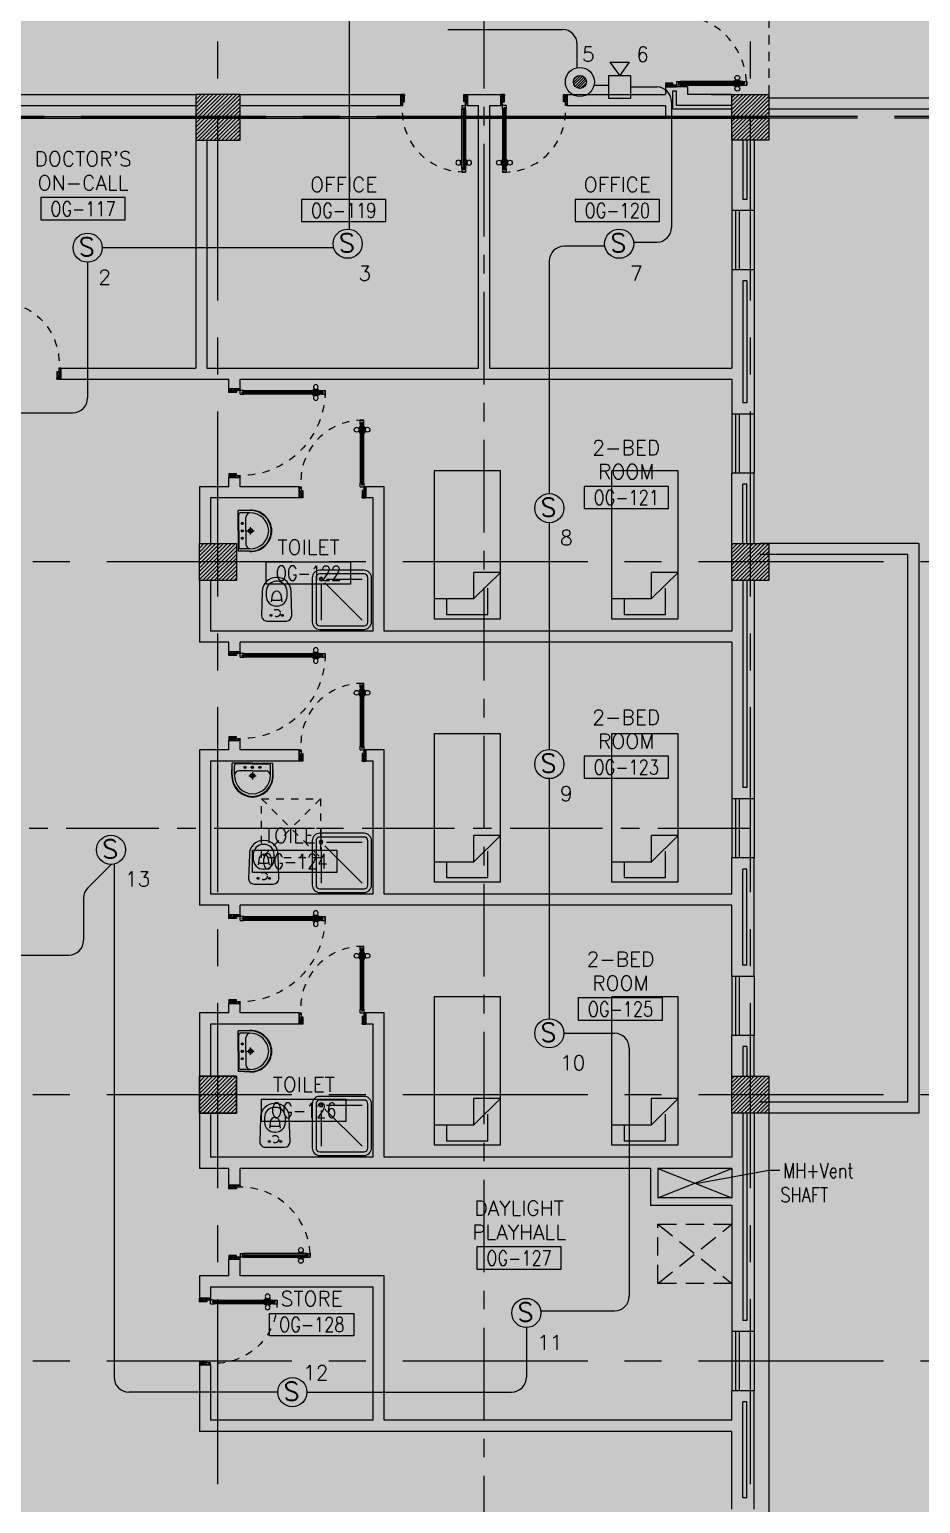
# Model space of a CAD drawing. Extents: x 0 to 93, y -1.5 to 78.
# Drawn here: x 72.72 to 84.77, y 14.27 to 34.2 of the extents above; entities that cross this region are included whole.
import ezdxf
from ezdxf.enums import TextEntityAlignment as Align

# ---------------------------------------------------------------- set-up
doc = ezdxf.new("R2010")
doc.units = 0
doc.header["$MEASUREMENT"] = 0
doc.header["$PDMODE"] = 34
for name, pattern in [('CENTER', [2, 1.25, -0.25, 0.25, -0.25]), ('CENTERX2', [4, 2.5, -0.5, 0.5, -0.5]), ('DASHED', [0.75, 0.5, -0.25]), ('HIDDEN', [0.375, 0.25, -0.125]), ('HIDDEN2', [0.1875, 0.125, -0.0625])]:
    doc.linetypes.add(name, pattern=pattern)
doc.layers.get('0').update_dxf_attribs({"color": 11, "linetype": 'CONTINUOUS'})
doc.layers.get('DEFPOINTS').update_dxf_attribs({"color": 11, "linetype": 'CONTINUOUS'})
for name, color, linetype in [('AX-DIM', 11, 'CONTINUOUS'), ('AXES', 11, 'CENTERX2'), ('AXES1', 11, 'CENTER'), ('COL', 11, 'CONTINUOUS'), ('DOOR', 11, 'CONTINUOUS'), ('E-FIRE', 4, 'CONTINUOUS'), ('E-WIRE', 4, 'CONTINUOUS'), ('EJ', 11, 'CONTINUOUS'), ('FIX', 11, 'CONTINUOUS'), ('FUR', 11, 'CONTINUOUS'), ('HAT', 11, 'CONTINUOUS'), ('INSUL', 11, 'CONTINUOUS'), ('PROJ-L', 11, 'CONTINUOUS'), ('RM-BOX', 11, 'CONTINUOUS'), ('RM-NAME', 11, 'CONTINUOUS'), ('RM-NO', 11, 'CONTINUOUS'), ('ROOF', 11, 'CONTINUOUS'), ('SHAFT', 11, 'CONTINUOUS'), ('STR', 11, 'CONTINUOUS'), ('TEXT', 11, 'CONTINUOUS'), ('WALL', 11, 'CONTINUOUS'), ('WIN', 11, 'CONTINUOUS')]:
    doc.layers.add(name, color=color, linetype=linetype)
doc.styles.add('ROMANS', font='ROMANS.shx', dxfattribs={"width": 0.6})
doc.styles.add('SIMPLEX', font='simplex.shx', dxfattribs={"width": 0.8})
doc.dimstyles.new('DIM-OUT', dxfattribs={"dimscale": 0, "dimtxt": 0.24, "dimasz": 0.08, "dimexe": 0.02, "dimexo": 0.02, "dimgap": 0.05, "dimtad": 1, "dimdec": 0, "dimlfac": 1000, "dimzin": 0, "dimdsep": 46, "dimtxsty": 'ROMANS', "dimblk1": 'ARCHTICK', "dimblk2": 'ARCHTICK', "dimsah": 1, "dimcen": 0.01, "dimdle": 0.08, "dimclrd": 7, "dimclre": 7, "dimclrt": 2, "dimadec": 0, "dimazin": 0, "dimtp": 2, "dimtm": 2, "dimtfac": 0.114286, "dimtdec": 0, "dimtix": 1, "dimtmove": 2, "dimatfit": 3, "dimldrblk": 'ARCHTICK', "dimfxl": 0, "dimtolj": 1, "dimtzin": 0, "dimarcsym": 0})
doc.dimstyles.new('DIM7', dxfattribs={"dimtxt": 0.24, "dimasz": 0.08, "dimexe": 0.07, "dimexo": 0.05, "dimgap": 0.07, "dimtad": 1, "dimzin": 0, "dimdsep": 46, "dimtxsty": 'SIMPLEX', "dimblk": 'ARCHTICK', "dimcen": 0.05, "dimdle": 0.05, "dimclrd": 4, "dimclre": 4, "dimclrt": 2, "dimadec": 0, "dimazin": 0, "dimtp": 2, "dimtm": 2, "dimtfac": 0.114286, "dimtix": 1, "dimtmove": 2, "dimatfit": 3, "dimldrblk": 'DOT', "dimfxl": 0, "dimtolj": 1, "dimtzin": 0, "dimarcsym": 0})

# ---------------------------------------------------------------- blocks, each defined once
blk = doc.blocks.new('MCP')
at = {"color": 1}
for p, q in [((-88, -9), (9, 88)), ((-82, 33), (-33, 82)), ((-80, -36), (36, 80)), ((-66, -58), (58, 66)), ((-47, -74), (74, 47)), ((-23, -85), (85, 23)), ((10, -88), (88, -10))]:
    blk.add_line(p, q, dxfattribs=at)
at = {"layer": 'E-FIRE'}
blk.add_circle((0, 0), 197, dxfattribs=at)
at = {"layer": 'E-FIRE', "color": 4}
blk.add_circle((0, 0), 88.1, dxfattribs=at)
blk = doc.blocks.new('ES')
at = {"layer": 'E-FIRE'}
blk.add_line((-135, 485), (134, 485), dxfattribs=at)
for points in [[(-135, 485), (0, 300)], [(0, 300), (0, 300), (134, 485)]]:
    blk.add_lwpolyline(points, dxfattribs=at)
blk.add_lwpolyline([(-150, 0), (150, 0), (150, 300), (-150, 300)], close=True, dxfattribs=at)
blk = doc.blocks.new('S')
at = {"layer": 'E-FIRE'}
blk.add_circle((0, 0), 197, dxfattribs=at)
at = {"layer": 'E-FIRE', "color": 3, "style": 'ROMANS'}
blk.add_text('S', height=250, dxfattribs=at).set_placement((-119, -115))
blk = doc.blocks.new('RM1')
at = {"layer": 'RM-BOX'}
blk.add_lwpolyline([(570, -200), (-570, -200), (-570, -500), (570, -500)], close=True, dxfattribs=at)
at = {"layer": 'RM-NAME', "style": 'ROMANS'}
for tag, p in [('ROOMNAME1', (0, 324)), ('ROOMNAME2', (0, 0))]:
    blk.add_attdef(tag, text='', height=200, dxfattribs=at).set_placement(p, align=Align.MIDDLE)
at = {"layer": 'RM-NO', "style": 'ROMANS', "width": 0.8}
blk.add_attdef('ROOMNO', text='', height=200, dxfattribs=at).set_placement((0, -350), align=Align.MIDDLE)
blk = doc.blocks.new('DOOR-10')
at = {"layer": 'DOOR', "color": 0, "linetype": 'ByBlock'}
for p, q in [((-83, 1005), (-92, 1005)), ((-92, 1005), (-92, 940)), ((-76, 1018), (-83, 1018)), ((-83, 928), (-83, 1018)), ((-83, 1005), (-83, 940)), ((-26, 1100), (-76, 1100)), ((-76, 1100), (-26, 1100)), ((-76, 1050), (-76, 1100)), ((-59, 1050), (-76, 1050)), ((-43, 1070), (-59, 1070)), ((-59, 1050), (-59, 1070)), ((-43, 1050), (-43, 1070)), ((-26, 1050), (-43, 1050)), ((-26, 1050), (-26, 1100)), ((-26, 1018), (-18, 1018)), ((-18, 928), (-18, 1018)), ((-18, 1005), (-9, 1005)), ((-18, 1005), (-18, 940)), ((-9, 1005), (-9, 940)), ((-83, 940), (-92, 940)), ((-76, 928), (-83, 928)), ((-26, 928), (-18, 928)), ((-18, 940), (-9, 940)), ((-76, 200), (-59, 200)), ((-76, 150), (-76, 200)), ((-59, 200), (-59, 180)), ((-43, 200), (-26, 200)), ((-43, 180), (-43, 200)), ((-26, 200), (-26, 150)), ((-1001, 0), (-1001, 150)), ((-1001, 150), (-976, 150)), ((-1001, 150), (-1001, 0)), ((-951, 0), (-1001, 0)), ((-976, 150), (-976, 100)), ((-976, 100), (-951, 100)), ((-951, 100), (-951, 0)), ((-76, 150), (-26, 150)), ((-59, 180), (-43, 180)), ((-51, 100), (-51, 0)), ((-26, 100), (-51, 100)), ((-51, 0), (-1, 0)), ((-1, 150), (-26, 150)), ((-26, 150), (-26, 100))]:
    blk.add_line(p, q, dxfattribs=at)
at = {"layer": 'DOOR', "linetype": 'ByBlock'}
for p, q in [((-76, 1050), (-76, 200)), ((-59, 200), (-59, 1050)), ((-43, 200), (-43, 1050)), ((-26, 200), (-26, 1050))]:
    blk.add_line(p, q, dxfattribs=at)
at = {"layer": 'DOOR', "color": 9, "linetype": 'ByBlock'}
for p, q in [((-951, 0), (-1001, 114)), ((-951, 0), (-1001, 40)), ((-951, 0), (-964, 100)), ((-51, 0), (-1, 114)), ((-51, 0), (-37, 100)), ((-51, 0), (-1, 40)), ((-1, 0), (-1, 150))]:
    blk.add_line(p, q, dxfattribs=at)
at = {"layer": 'DOOR', "color": 0, "linetype": 'ByBlock'}
for centre in [(-124, 973), (23, 973)]:
    blk.add_circle(centre, 32.4, dxfattribs=at)
at = {"layer": 'DOOR', "linetype": 'HIDDEN', "ltscale": 0.5}
blk.add_arc((-23, 149), 952, 93.1482, 179.9482, dxfattribs=at)
at = {"layer": 'DOOR', "color": 9, "linetype": 'ByBlock'}
for centre, radius, start, end in [((-951, 0), 154, 103.7142, 108.8947), ((-951, 0), 134, 100.72, 111.8402), ((-951, 0), 94.4, 90, 121.9818), ((-951, 0), 74.4, 90, 132.2236), ((-951, 0), 54.4, 90, 156.7926), ((-951, 0), 34.4, 90, 180), ((-951, 0), 14.4, 90, 180), ((-51, 0), 94.4, 58.0182, 90), ((-51, 0), 74.4, 47.7764, 90), ((-51, 0), 54.4, 23.2074, 90), ((-51, 0), 34.4, 0, 90), ((-51, 0), 14.4, 0, 90), ((-51, 0), 134, 68.1598, 79.28), ((-51, 0), 114, 64.0838, 77.3774), ((-51, 0), 154, 71.1053, 76.2858)]:
    blk.add_arc(centre, radius, start, end, dxfattribs=at)
blk = doc.blocks.new('DOOR90')
at = {"layer": 'DOOR', "linetype": 'ByBlock'}
for p, q in [((0, 0), (-150, 0)), ((-200, -25), (-1000, -25)), ((-200, -42), (-1000, -42)), ((-200, -58), (-1000, -58)), ((-1000, -75), (-200, -75))]:
    blk.add_line(p, q, dxfattribs=at)
at = {"layer": 'DOOR', "color": 0, "linetype": 'ByBlock'}
for p, q in [((-150, 0), (-150, -25)), ((-150, 0), (0, 0)), ((0, -50), (0, 0)), ((-1050, -25), (-1050, -75)), ((-1050, -75), (-1050, -25)), ((-1000, -25), (-1050, -25)), ((-1000, -75), (-1050, -75)), ((-1020, -42), (-1020, -58)), ((-1000, -42), (-1020, -42)), ((-1000, -58), (-1020, -58)), ((-1000, -25), (-1000, -42)), ((-1000, -58), (-1000, -75)), ((-968, -25), (-968, -18)), ((-878, -18), (-968, -18)), ((-968, -75), (-968, -82)), ((-878, -82), (-968, -82)), ((-955, -18), (-955, -9)), ((-955, -9), (-890, -9)), ((-955, -18), (-890, -18)), ((-955, -82), (-955, -91)), ((-955, -82), (-890, -82)), ((-955, -91), (-890, -91)), ((-890, -18), (-890, -9)), ((-890, -82), (-890, -91)), ((-878, -25), (-878, -18)), ((-878, -75), (-878, -82)), ((-200, -42), (-200, -25)), ((-200, -25), (-150, -25)), ((-180, -42), (-200, -42)), ((-200, -75), (-200, -58)), ((-200, -58), (-180, -58)), ((-150, -75), (-200, -75)), ((-180, -58), (-180, -42)), ((-150, -75), (-150, -25)), ((-150, -25), (-100, -25)), ((-100, -25), (-100, -50)), ((-100, -50), (0, -50)), ((-150, -900), (-150, -875)), ((-150, -875), (-100, -875)), ((0, -900), (-150, -900)), ((-150, -900), (0, -900)), ((-100, -850), (0, -850)), ((-100, -875), (-100, -850)), ((0, -850), (0, -900))]:
    blk.add_line(p, q, dxfattribs=at)
at = {"layer": 'DOOR', "color": 9, "linetype": 'ByBlock'}
for p, q in [((0, -50), (-114, 0)), ((0, -50), (-40, 0)), ((0, -50), (-100, -37)), ((0, -850), (-114, -900)), ((0, -850), (-100, -863)), ((0, -850), (-40, -900))]:
    blk.add_line(p, q, dxfattribs=at)
at = {"layer": 'DOOR', "color": 0, "linetype": 'ByBlock'}
for centre in [(-923, 24), (-923, -124)]:
    blk.add_circle(centre, 32.4, dxfattribs=at)
at = {"layer": 'DOOR', "color": 9, "linetype": 'ByBlock'}
for centre, radius, start, end in [((0, -50), 74.4, 137.7764, 180), ((0, -50), 54.4, 113.2074, 180), ((0, -50), 154, 161.1053, 166.2858), ((0, -50), 134, 158.1598, 169.28), ((0, -50), 114, 154.0838, 167.3774), ((0, -50), 94.4, 148.0182, 180), ((0, -50), 34.4, 90, 180), ((0, -50), 14.4, 90, 180), ((0, -850), 154, 193.7142, 198.8947), ((0, -850), 134, 190.72, 201.8402), ((0, -850), 94.4, 180, 211.9818), ((0, -850), 74.4, 180, 222.2236), ((0, -850), 54.4, 180, 246.7926), ((0, -850), 34.4, 180, 270), ((0, -850), 14.4, 180, 270)]:
    blk.add_arc(centre, radius, start, end, dxfattribs=at)
at = {"layer": 'DOOR', "linetype": 'HIDDEN', "ltscale": 0.5}
blk.add_arc((-222, -50), 828, 178.2701, 275.003, dxfattribs=at)
blk = doc.blocks.new('COL50')
at = {"layer": 'COL'}
blk.add_lwpolyline([(-250, 250), (-250, -250), (250, -250), (250, 250)], close=True, dxfattribs=at)
blk = doc.blocks.new('*X121')
at = {"color": 0}
for p, q in [((245928, 132650), (246428, 133150)), ((245929, 132703), (246375, 133150)), ((245929, 132756), (246322, 133150)), ((245929, 132809), (246269, 133150)), ((245929, 132862), (246216, 133150)), ((245929, 132915), (246163, 133150)), ((245929, 132968), (246110, 133150)), ((245929, 133021), (246057, 133150)), ((245929, 133074), (246004, 133150)), ((245929, 133127), (245951, 133150)), ((245981, 132650), (246429, 133097)), ((246034, 132650), (246429, 133044)), ((246087, 132650), (246429, 132991)), ((246140, 132650), (246429, 132938)), ((246193, 132650), (246429, 132885)), ((246246, 132650), (246429, 132832)), ((246299, 132650), (246429, 132779)), ((246353, 132650), (246429, 132726)), ((246406, 132650), (246429, 132673))]:
    blk.add_line(p, q, dxfattribs=at)
blk = doc.blocks.new('DOOR100')
at = {"layer": 'DOOR', "color": 0, "linetype": 'ByBlock'}
for p, q in [((-92, 1206), (-92, 1141)), ((-83, 1206), (-92, 1206)), ((-83, 1129), (-83, 1219)), ((-76, 1219), (-83, 1219)), ((-83, 1206), (-83, 1141)), ((-76, 1251), (-76, 1301)), ((-76, 1301), (-26, 1301)), ((-26, 1301), (-76, 1301)), ((-59, 1251), (-76, 1251)), ((-59, 1251), (-59, 1271)), ((-43, 1271), (-59, 1271)), ((-43, 1251), (-43, 1271)), ((-26, 1251), (-43, 1251)), ((-26, 1251), (-26, 1301)), ((-26, 1219), (-19, 1219)), ((-19, 1129), (-19, 1219)), ((-19, 1206), (-19, 1141)), ((-19, 1206), (-10, 1206)), ((-10, 1206), (-10, 1141)), ((-83, 1141), (-92, 1141)), ((-76, 1129), (-83, 1129)), ((-26, 1129), (-19, 1129)), ((-19, 1141), (-10, 1141)), ((-76, 200), (-59, 200)), ((-76, 150), (-76, 200)), ((-59, 200), (-59, 180)), ((-43, 200), (-26, 200)), ((-43, 180), (-43, 200)), ((-26, 200), (-26, 150)), ((-1201, 0), (-1201, 150)), ((-1201, 150), (-1176, 150)), ((-1201, 150), (-1201, 0)), ((-1151, 0), (-1201, 0)), ((-1176, 150), (-1176, 100)), ((-1176, 100), (-1151, 100)), ((-1151, 100), (-1151, 0)), ((-76, 150), (-26, 150)), ((-59, 180), (-43, 180)), ((-51, 100), (-51, 0)), ((-26, 100), (-51, 100)), ((-51, 0), (-1, 0)), ((-1, 150), (-26, 150)), ((-26, 150), (-26, 100)), ((-1, 150), (-1, 0))]:
    blk.add_line(p, q, dxfattribs=at)
at = {"layer": 'DOOR', "linetype": 'ByBlock'}
for p, q in [((-76, 1251), (-76, 200)), ((-59, 200), (-59, 1251)), ((-43, 200), (-43, 1251)), ((-26, 200), (-26, 1251))]:
    blk.add_line(p, q, dxfattribs=at)
at = {"layer": 'DOOR', "color": 9, "linetype": 'ByBlock'}
for p, q in [((-1151, 0), (-1201, 114)), ((-1151, 0), (-1201, 40)), ((-1151, 0), (-1164, 100)), ((-51, 0), (-1, 114)), ((-51, 0), (-38, 100)), ((-51, 0), (-1, 40))]:
    blk.add_line(p, q, dxfattribs=at)
at = {"layer": 'DOOR', "color": 0, "linetype": 'ByBlock'}
for centre in [(-125, 1174), (22, 1174)]:
    blk.add_circle(centre, 32.4, dxfattribs=at)
at = {"layer": 'DOOR', "linetype": 'HIDDEN', "ltscale": 0.5}
blk.add_arc((-27, 152), 1149, 89.961, 180.0931, dxfattribs=at)
at = {"layer": 'DOOR', "color": 9, "linetype": 'ByBlock'}
for centre, radius, start, end in [((-1151, 0), 154, 103.7142, 108.8947), ((-1151, 0), 134, 100.72, 111.8402), ((-1151, 0), 94.4, 90, 121.9818), ((-1151, 0), 74.4, 90, 132.2236), ((-1151, 0), 54.4, 90, 156.7926), ((-1151, 0), 34.4, 90, 180), ((-1151, 0), 14.4, 90, 180), ((-51, 0), 94.4, 58.0182, 90), ((-51, 0), 74.4, 47.7764, 90), ((-51, 0), 54.4, 23.2074, 90), ((-51, 0), 34.4, 0, 90), ((-51, 0), 14.4, 0, 90), ((-51, 0), 134, 68.1598, 79.28), ((-51, 0), 114, 64.0838, 77.3774), ((-51, 0), 154, 71.1053, 76.2858)]:
    blk.add_arc(centre, radius, start, end, dxfattribs=at)
blk = doc.blocks.new('EXH')
at = {"layer": 'SHAFT', "color": 211, "linetype": 'HIDDEN'}
for p, q in [((-400, 400), (400, -400)), ((400, 400), (-400, -400))]:
    blk.add_line(p, q, dxfattribs=at)
blk.add_lwpolyline([(-400, 400), (400, 400), (400, -400), (-400, -400)], close=True, dxfattribs=at)
blk = doc.blocks.new('AH20A')
at = {"layer": 'FUR'}
for p, q in [((0, 0.5), (0, -0.5)), ((1, 0.5), (0, 0.5)), ((0.1358, 0.5), (0.1358, -0.0987)), ((1, -0.5), (1, 0.5)), ((0.1358, 0.3112), (0.0277, 0.3112)), ((0.0277, 0.3112), (0.0277, -0.3087)), ((0.1358, -0.0987), (0.3125, -0.5)), ((0.1358, -0.0987), (0.3125, -0.0987)), ((0.3125, -0.5), (0.3125, -0.0987)), ((0.0277, -0.3087), (0.2076, -0.3087)), ((0, -0.5), (1, -0.5))]:
    blk.add_line(p, q, dxfattribs=at)
blk = doc.blocks.new('*X120')
at = {"color": 0}
for p, q in [((253129, 132691), (253588, 133150)), ((253129, 132744), (253535, 133150)), ((253129, 132797), (253482, 133150)), ((253129, 132850), (253429, 133150)), ((253129, 132903), (253376, 133150)), ((253129, 132956), (253323, 133150)), ((253129, 133009), (253269, 133150)), ((253129, 133062), (253216, 133150)), ((253129, 133115), (253163, 133150)), ((253141, 132650), (253629, 133138)), ((253194, 132650), (253629, 133085)), ((253247, 132650), (253629, 133031)), ((253300, 132650), (253629, 132978)), ((253353, 132650), (253629, 132925)), ((253406, 132650), (253629, 132872)), ((253459, 132650), (253629, 132819)), ((253512, 132650), (253629, 132766)), ((253565, 132650), (253629, 132713)), ((253618, 132650), (253629, 132660))]:
    blk.add_line(p, q, dxfattribs=at)
blk = doc.blocks.new('*X118')
at = {"color": 0}
for p, q in [((245929, 139863), (246416, 140350)), ((245929, 139916), (246363, 140350)), ((245929, 139969), (246310, 140350)), ((245929, 140022), (246257, 140350)), ((245929, 140075), (246204, 140350)), ((245929, 140128), (246151, 140350)), ((245929, 140181), (246098, 140350)), ((245929, 140234), (246045, 140350)), ((245929, 140287), (245991, 140350)), ((245929, 140340), (245938, 140350)), ((245969, 139850), (246429, 140310)), ((246022, 139850), (246429, 140256)), ((246075, 139850), (246429, 140203)), ((246128, 139850), (246429, 140150)), ((246181, 139850), (246429, 140097)), ((246234, 139850), (246429, 140044)), ((246287, 139850), (246429, 139991)), ((246340, 139850), (246429, 139938)), ((246393, 139850), (246429, 139885))]:
    blk.add_line(p, q, dxfattribs=at)
blk = doc.blocks.new('C5')
at = {"layer": 'HAT', "linetype": 'ByBlock'}
h = blk.add_hatch(dxfattribs=at)
h.set_pattern_fill('ANSI31', color=256, scale=300, style=0)
h.set_pattern_definition([(45, (-223356.182, -51411.005), (-26.516504, 26.516504), [])])
h.paths.add_polyline_path([(300, 300), (0, 300), (0, 0), (300, 0)])
h.paths.add_polyline_path([(600, 300), (300, 300), (300, 0), (600, 0)])
at = {"layer": 'COL'}
blk.add_lwpolyline([(600, 300), (0, 300), (0, 0), (600, 0)], close=True, dxfattribs=at)
blk = doc.blocks.new('*X119')
at = {"color": 0}
for p, q in [((253128, 139850), (253628, 140350)), ((253129, 139903), (253575, 140350)), ((253129, 139956), (253522, 140350)), ((253129, 140009), (253469, 140350)), ((253129, 140062), (253416, 140350)), ((253129, 140115), (253363, 140350)), ((253129, 140168), (253310, 140350)), ((253129, 140221), (253257, 140350)), ((253129, 140274), (253204, 140350)), ((253129, 140327), (253151, 140350)), ((253181, 139850), (253629, 140297)), ((253234, 139850), (253629, 140244)), ((253287, 139850), (253629, 140191)), ((253340, 139850), (253629, 140138)), ((253393, 139850), (253629, 140085)), ((253446, 139850), (253629, 140032)), ((253499, 139850), (253629, 139979)), ((253553, 139850), (253629, 139926)), ((253606, 139850), (253629, 139873))]:
    blk.add_line(p, q, dxfattribs=at)
blk = doc.blocks.new('LAV1')
at = {"layer": 'FIX', "linetype": 'ByBlock', "ltscale": 0.3}
for p, q in [((-280, 210), (-275, 50)), ((-245, 210), (-245, 85)), ((245, 210), (245, 85)), ((280, 210), (275, 50)), ((0, 60), (-220, 60)), ((0, 60), (220, 60))]:
    blk.add_line(p, q, dxfattribs=at)
at = {"layer": 'FIX', "linetype": 'Continuous', "lineweight": 20}
for p, q in [((-275, 210), (-275, 50)), ((275, 210), (275, 50)), ((0, 50), (-275, 50)), ((0, 50), (-252, 50)), ((0, 155), (-181, 155)), ((0, 155), (181, 155)), ((0, 50), (275, 50)), ((0, 50), (252, 50))]:
    blk.add_line(p, q, dxfattribs=at)
at = {"layer": 'FIX', "linetype": 'DASHED', "lineweight": 20, "ltscale": 0.05}
for p, q in [((50, 220), (-50, 220)), ((0, 170), (0, 270)), ((0, 170), (0, 270))]:
    blk.add_line(p, q, dxfattribs=at)
at = {"layer": 'FIX', "lineweight": 20}
for p, q in [((16, 107), (-15, 107)), ((0, 92), (0, 123))]:
    blk.add_line(p, q, dxfattribs=at)
for centre, radius in [((0, 220), 29.5), ((0, 220), 22.5), ((0, 107), 15.5)]:
    blk.add_circle(centre, radius, dxfattribs=at)
at = {"layer": 'FIX', "linetype": 'HIDDEN', "lineweight": 20, "ltscale": 0.05}
for centre in [(-100, 107), (100, 107)]:
    blk.add_circle(centre, 12.4, dxfattribs=at)
at = {"layer": 'FIX', "linetype": 'ByBlock', "ltscale": 0.3}
for centre, radius, start, end in [((7, 220), 287, 91.3776, 182.0064), ((-7, 220), 287, 357.9936, 88.6224), ((-220, 85), 24.9, 179.7021, 269.9486), ((220, 85), 24.9, 270.0514, 0.2979)]:
    blk.add_arc(centre, radius, start, end, dxfattribs=at)
at = {"layer": 'FIX', "linetype": 'Continuous', "lineweight": 20}
for centre, radius, start, end in [((8, 217), 283, 91.6988, 181.351), ((8, 212), 253, 91.7328, 180.4884), ((-8, 217), 283, 358.649, 88.3012), ((-8, 212), 253, 359.5116, 88.2672), ((-179, 222), 66.9, 190.2006, 268.0786), ((179, 222), 66.9, 271.9214, 349.7994)]:
    blk.add_arc(centre, radius, start, end, dxfattribs=at)
blk = doc.blocks.new('WC1')
at = {"layer": 'FIX', "lineweight": 20}
for p, q in [((-210, 204), (-538, 194)), ((-727, 5), (-727, -5)), ((-674, 5), (-674, -5)), ((-534, 24), (-540, 0)), ((-540, 0), (-534, -24)), ((-475, 141), (-538, 141)), ((-395, 76), (-490, 60)), ((-339, 5), (-339, -5)), ((-137, 0), (-137, 131)), ((-137, -131), (-137, 0)), ((-538, -141), (-475, -141)), ((-538, -194), (-210, -204)), ((-490, -60), (-395, -76)), ((-213, -204), (-210, -204))]:
    blk.add_line(p, q, dxfattribs=at)
at = {"layer": 'FIX', "linetype": 'Continuous', "lineweight": 20}
blk.add_line((-420, -47), (-420, 45), dxfattribs=at)
at = {"layer": 'FIX', "linetype": 'HIDDEN2', "lineweight": 20, "ltscale": 0.3}
blk.add_circle((-245, 0), 49.8, dxfattribs=at)
at = {"layer": 'FIX', "linetype": 'HIDDEN', "lineweight": 20, "ltscale": 0.05}
for centre in [(-213, 78), (-213, -77)]:
    blk.add_circle(centre, 11.6, dxfattribs=at)
at = {"layer": 'FIX', "lineweight": 20}
for centre, radius, start, end in [((-210, 131), 73, 360, 90), ((-538, 5), 189, 90, 180), ((-538, 5), 136, 90, 180), ((-473, -7), 68.2, 128.9242, 152.8468), ((-464, -18), 82, 108.496, 128.9242), ((-475, 5), 136, 360, 90), ((-538, -5), 189, 180, 270), ((-538, -5), 136, 180, 270), ((-473, 7), 68.2, 207.1532, 231.0758), ((-464, 18), 82, 231.0758, 251.504), ((-475, -5), 136, 270, 0), ((-210, -131), 73, 270, 0)]:
    blk.add_arc(centre, radius, start, end, dxfattribs=at)
at = {"layer": 'FIX', "linetype": 'Continuous', "lineweight": 20}
for centre, start, end in [((-443, 46), 357.6662, 91.6121), ((-442, -46), 268.3879, 2.3338)]:
    blk.add_arc(centre, 22.3, start, end, dxfattribs=at)
blk = doc.blocks.new('SHR1')
at = {"layer": 'FIX'}
for p, q in [((-196, 196), (-700, 700)), ((-143, 218), (-143, 700)), ((-218, 143), (-700, 143))]:
    blk.add_line(p, q, dxfattribs=at)
for points in [[(-825, 125), (-825, 725, -0.414214), (-725, 825), (-125, 825, -0.414214), (-25, 725), (-25, 125, -0.414214), (-125, 25), (-725, 25, -0.414214)], [(-775, 125), (-775, 725, -0.414214), (-725, 775), (-125, 775, -0.414214), (-75, 725), (-75, 125, -0.414214), (-125, 75), (-725, 75, -0.414214)]]:
    blk.add_lwpolyline(points, format="xyb", close=True, dxfattribs=at)
for radius in [25, 15]:
    blk.add_circle((-143, 143), radius, dxfattribs=at)
blk = doc.blocks.new('_ARCHTICK')
at = {"color": 0, "linetype": 'ByBlock', "const_width": 0.15}
blk.add_lwpolyline([(-0.5, -0.5), (0.5, 0.5)], dxfattribs=at)
blk = doc.blocks.new('*D134')
at = {"layer": 'AX-DIM', "color": 7, "lineweight": -2}
for p, q in [((91.572, 64.55), (91.572, 5.07)), ((82.742, 64.47), (91.592, 64.47)), ((82.742, 5.15), (91.592, 5.15))]:
    blk.add_line(p, q, dxfattribs=at)
at = {"layer": 'DEFPOINTS', "color": 0}
for p in [(82.722, 64.47), (82.722, 5.15), (91.572, 5.15)]:
    blk.add_point(p, dxfattribs=at)
at = {"layer": 'AX-DIM', "color": 7, "lineweight": -2, "xscale": 0.08, "yscale": 0.08, "zscale": 0.08}
for p, rotation in [((91.572, 64.47), 90), ((91.572, 5.15), 270)]:
    blk.add_blockref('_ARCHTICK', p, dxfattribs=dict(at, rotation=rotation))
at = {"layer": 'AX-DIM', "color": 2, "insert": (91.402, 34.81), "char_height": 0.24, "attachment_point": 5, "rotation": 90, "style": 'ROMANS'}
blk.add_mtext('\\A1;59320', dxfattribs=at)

msp = doc.modelspace()

# ---------------------------------------------------------------- hatches: boundary and pattern name
at = {"layer": 'HAT'}
h = msp.add_hatch(dxfattribs=at)
h.set_pattern_fill('ANSI31', color=256, scale=0.3, style=0)
h.set_pattern_definition([(45, (-250.46453, -18.071005), (-0.0265165043, 0.0265165043), [])])
h.paths.add_polyline_path([(82.4717, 33.32), (82.2217, 33.32), (82.2217, 33.02), (82.4717, 33.02)])
h.paths.add_polyline_path([(82.7217, 33.32), (82.4717, 33.32), (82.4717, 33.02), (82.7217, 33.02)])
h = msp.add_hatch(dxfattribs=at)
h.set_pattern_fill('ANSI31', color=256, scale=0.3, style=0)
h.set_pattern_definition([(45, (-250.46453, -18.391005), (-0.0265165043, 0.0265165043), [])])
h.paths.add_polyline_path([(82.4717, 33), (82.2217, 33), (82.2217, 32.7), (82.4717, 32.7)])
h.paths.add_polyline_path([(82.7217, 33), (82.4717, 33), (82.4717, 32.7), (82.7217, 32.7)])

# ---------------------------------------------------------------- linework, layer by layer
at = {"layer": 'AXES'}
for p, q in [((75.2717, -1.4643), (75.2717, 77.3484)), ((82.4717, -1.4643), (82.4717, 77.3484)), ((91.9217, 33.02), (24.2317, 33.02)), ((91.9217, 33), (24.2317, 33)), ((92.2717, 27), (24.2317, 27)), ((92.2717, 19.8), (24.2317, 19.8)), ((92.2717, 16.2), (24.2317, 16.2))]:
    msp.add_line(p, q, dxfattribs=at)
at = {"layer": 'AXES1'}
for p, q in [((78.8717, 5.4), (78.8717, 64.22)), ((82.4717, 23.4), (24.2317, 23.4))]:
    msp.add_line(p, q, dxfattribs=at)
at = {"layer": 'COL'}
for points in [[(82.2217, 33.32), (82.7217, 33.32), (82.7217, 33.02), (82.2217, 33.02)], [(82.2217, 33), (82.7217, 33), (82.7217, 32.7), (82.2217, 32.7)]]:
    msp.add_lwpolyline(points, close=True, dxfattribs=at)
at = {"layer": 'E-WIRE', "color": 4}
for p, q in [((77.0528, 31.4969), (77.0528, 34.5952)), ((78.3789, 34.1971), (79.93, 34.1971)), ((80.13, 33.6815), (80.13, 33.9971)), ((80.3592, 33.4454), (80.5551, 33.4454)), ((80.8551, 33.42), (81.2053, 33.42)), ((81.4053, 33.22), (81.4053, 31.5222)), ((80.8942, 31.3222), (81.2053, 31.3222)), ((76.8375, 31.2479), (73.708, 31.2479)), ((80.5043, 31.2664), (79.9531, 31.2664)), ((79.7531, 31.0664), (79.7531, 27.9252)), ((70.0199, 29.0165), (73.3109, 29.0165)), ((73.869, 22.9174), (73.869, 15.9807)), ((70.8687, 21.6875), (73.2557, 21.6875)), ((80.8336, 20.4302), (80.8336, 17.078)), ((79.6378, 16.878), (80.6336, 16.878))]:
    msp.add_line(p, q, dxfattribs=at)
at = {"layer": 'E-WIRE', "color": 4, "linetype": 'ByBlock'}
for p, q in [((73.5109, 31.0509), (73.5109, 29.2165)), ((79.7531, 27.5311), (79.7531, 24.4659)), ((79.7531, 24.0718), (79.7531, 20.8273)), ((79.9502, 20.6302), (80.6336, 20.6302)), ((79.4426, 16.6536), (79.4426, 15.9807)), ((76.0822, 15.7807), (74.069, 15.7807)), ((76.4763, 15.7807), (79.2426, 15.7807))]:
    msp.add_line(p, q, dxfattribs=at)
at = {"layer": 'E-WIRE', "linetype": 'Continuous'}
for p, q in [((73.827, 22.9129), (73.5139, 22.5984)), ((73.4557, 22.4573), (73.4557, 21.8875))]:
    msp.add_line(p, q, dxfattribs=at)
at = {"layer": 'E-WIRE', "color": 4}
for centre, start, end in [((79.93, 33.9971), 0, 90), ((81.2053, 33.22), 0, 90), ((81.2053, 31.5222), 270, 0), ((79.9531, 31.0664), 90, 180), ((80.6336, 17.078), 270, 0)]:
    msp.add_arc(centre, 0.2, start, end, dxfattribs=at)
at = {"layer": 'E-WIRE', "color": 4, "linetype": 'ByBlock'}
for centre, start, end in [((73.3109, 29.2165), 270, 0), ((80.6336, 20.4302), 0, 90), ((79.2426, 15.9807), 270, 0)]:
    msp.add_arc(centre, 0.2, start, end, dxfattribs=at)
at = {"layer": 'E-WIRE', "linetype": 'Continuous'}
for centre, start, end in [((73.6557, 22.4573), 135.13298, 180), ((73.2557, 21.8875), 270, 0)]:
    msp.add_arc(centre, 0.2, start, end, dxfattribs=at)
at = {"layer": 'E-WIRE', "color": 4, "linetype": 'Continuous'}
msp.add_arc((74.069, 15.9807), 0.2, 180, 270, dxfattribs=at)
at = {"layer": 'EJ', "color": 8}
for p, q in [((7.1867, 33.02), (82.7217, 33.02)), ((7.1867, 33), (82.7217, 33))]:
    msp.add_line(p, q, dxfattribs=at)
at = {"layer": 'EJ'}
for p, q in [((82.2217, 33.02), (78.9467, 33.02)), ((82.2217, 33), (78.9467, 33))]:
    msp.add_line(p, q, dxfattribs=at)
at = {"layer": 'INSUL'}
for p, q in [((81.4217, 33.37), (81.4717, 33.37)), ((81.4217, 33.12), (81.4217, 33.37)), ((81.4217, 33.37), (81.4717, 33.37)), ((81.4717, 33.17), (81.4717, 33.37)), ((82.2217, 33.12), (81.4217, 33.12)), ((82.2217, 33.17), (81.4717, 33.17)), ((82.3717, 32.7), (82.3717, 31.9)), ((82.4217, 32.7), (82.4217, 31.9)), ((82.4217, 31.9), (82.3717, 31.9)), ((82.3717, 30.8), (82.3717, 29.15)), ((82.4217, 30.8), (82.3717, 30.8)), ((82.4217, 30.8), (82.4217, 29.15)), ((82.4217, 29.15), (82.3717, 29.15)), ((82.3717, 27.25), (82.3717, 28.05)), ((82.4217, 28.05), (82.3717, 28.05)), ((82.4217, 27.25), (82.4217, 28.05)), ((82.3717, 26.75), (82.3717, 23.95)), ((82.4217, 26.75), (82.4217, 23.95)), ((82.4217, 23.95), (82.3717, 23.95)), ((82.3717, 21.55), (82.3717, 22.85)), ((82.4217, 22.85), (82.3717, 22.85)), ((82.4217, 21.55), (82.4217, 22.85)), ((82.4217, 21.55), (82.3717, 21.55)), ((82.4217, 20.45), (82.3717, 20.45)), ((82.3717, 20.45), (82.3717, 20.05)), ((82.4217, 20.45), (82.4217, 20.05)), ((82.3717, 19.55), (82.3717, 16.75)), ((82.4217, 19.55), (82.4217, 16.75)), ((82.4217, 16.75), (82.3717, 16.75)), ((82.3717, 14.35), (82.3717, 15.65)), ((82.4217, 15.65), (82.3717, 15.65)), ((82.4217, 14.35), (82.4217, 15.65)), ((82.4217, 14.35), (82.3717, 14.35))]:
    msp.add_line(p, q, dxfattribs=at)
at = {"layer": 'PROJ-L', "linetype": 'Continuous'}
for p, q in [((84.7474, 27.25), (82.5974, 27.25)), ((84.5974, 27.1), (82.5974, 27.1)), ((84.5974, 27.1), (84.5974, 19.7)), ((84.7474, 27.25), (84.7474, 19.55)), ((84.5974, 19.7), (82.5974, 19.7)), ((84.7474, 19.55), (82.5974, 19.55))]:
    msp.add_line(p, q, dxfattribs=at)
at = {"layer": 'PROJ-L'}
msp.add_line((82.7217, 19.55), (82.7217, 12.85), dxfattribs=at)
at = {"layer": 'ROOF'}
for p, q in [((85.3717, 33.27), (82.7217, 33.27)), ((87.9467, 33.12), (82.7217, 33.12)), ((49.9474, 33.02), (82.5974, 33.02)), ((49.9474, 33), (82.5974, 33))]:
    msp.add_line(p, q, dxfattribs=at)
at = {"layer": 'SHAFT', "color": 251, "linetype": 'HIDDEN'}
for p, q in [((81.2217, 17.25), (82.2217, 18.05)), ((81.2217, 18.05), (82.2217, 17.25))]:
    msp.add_line(p, q, dxfattribs=at)
msp.add_lwpolyline([(81.2217, 18.05), (82.2217, 18.05), (82.2217, 17.25), (81.2217, 17.25)], close=True, dxfattribs=at)
at = {"layer": 'STR', "linetype": 'HIDDEN2'}
msp.add_line((82.7217, 36.37), (82.7217, 33.32), dxfattribs=at)
at = {"layer": 'TEXT', "color": 251, "linetype": 'ByBlock'}
for p, q in [((81.2217, 18.405), (82.2217, 18.805)), ((81.2217, 18.805), (82.2217, 18.405))]:
    msp.add_line(p, q, dxfattribs=at)
at = {"layer": 'WALL'}
for p, q in [((68.2217, 33.32), (74.9717, 33.32)), ((75.5717, 33.32), (77.7467, 33.32)), ((77.7467, 33.17), (77.7467, 33.32)), ((78.6467, 33.17), (78.6467, 33.32)), ((78.6467, 33.32), (79.0967, 33.32)), ((79.0967, 33.17), (79.0967, 33.32)), ((79.9967, 33.17), (79.9967, 33.32)), ((79.9967, 33.32), (81.3187, 33.32)), ((81.6217, 33.42), (81.3217, 33.42)), ((81.3217, 33.42), (81.3217, 33.323)), ((81.6217, 33.42), (81.3217, 33.42)), ((81.3217, 33.42), (81.3217, 33.323)), ((81.6217, 33.42), (81.6217, 33.32)), ((81.6217, 33.42), (81.6217, 33.32)), ((82.2217, 33.32), (81.6217, 33.32)), ((81.9467, 33.32), (82.2217, 33.32)), ((71.7467, 33.17), (74.9717, 33.17)), ((75.5717, 33.17), (77.7467, 33.17)), ((78.6467, 33.17), (78.7967, 33.17)), ((78.7967, 33.02), (78.7967, 33.17)), ((78.9467, 33.17), (79.0967, 33.17)), ((78.9467, 33.02), (78.9467, 33.17)), ((79.9967, 33.17), (81.3187, 33.17)), ((81.3217, 33.167), (81.3217, 33.02)), ((78.7967, 33.02), (78.9467, 33.02)), ((78.7967, 29.62), (78.7967, 33)), ((78.7967, 33), (78.9467, 33)), ((78.9467, 29.62), (78.9467, 33)), ((81.3217, 33.02), (82.2217, 33.02)), ((74.9717, 32.7), (74.9717, 29.62)), ((75.1217, 32.7), (75.1217, 29.62)), ((82.2217, 32.8), (82.2217, 31.75)), ((82.5217, 32.7), (82.5217, 31.75)), ((82.5217, 31.75), (82.2217, 31.75)), ((82.2217, 30.95), (82.2217, 29.62)), ((82.5217, 30.95), (82.2217, 30.95)), ((82.5217, 30.95), (82.5217, 29)), ((73.1467, 29.62), (74.9717, 29.62)), ((73.1467, 29.62), (73.1467, 29.47)), ((75.1217, 29.62), (78.7967, 29.62)), ((78.9467, 29.62), (82.2217, 29.62)), ((73.1467, 29.47), (75.4217, 29.47)), ((75.5717, 29.47), (82.2217, 29.47)), ((82.2217, 29.47), (82.2217, 29)), ((82.5217, 29), (82.2217, 29)), ((82.2217, 27.25), (82.2217, 28.2)), ((82.5217, 28.2), (82.2217, 28.2)), ((82.5217, 27.25), (82.5217, 28.2)), ((75.4217, 28.015), (75.0217, 28.015)), ((75.0217, 28.015), (75.0217, 27.25)), ((76.3717, 28.015), (75.5717, 28.015)), ((77.5217, 28.015), (77.2717, 28.015)), ((76.3717, 27.865), (75.1717, 27.865)), ((75.1717, 27.865), (75.1717, 27.25)), ((77.3717, 27.865), (77.2717, 27.865)), ((75.0217, 26.75), (75.0217, 25.915)), ((75.1717, 26.75), (75.1717, 26.065)), ((82.2217, 26.75), (82.2217, 26.065)), ((82.5217, 26.75), (82.5217, 23.8)), ((75.4217, 25.915), (75.0217, 25.915)), ((77.3717, 26.065), (75.1717, 26.065)), ((82.2217, 25.915), (75.5717, 25.915)), ((82.2217, 26.065), (77.5217, 26.065)), ((82.2217, 25.915), (82.2217, 23.8)), ((75.0217, 24.46), (75.0217, 22.36)), ((75.4217, 24.46), (75.0217, 24.46)), ((75.1717, 24.31), (75.1717, 22.51)), ((76.3717, 24.31), (75.1717, 24.31)), ((76.3717, 24.46), (75.5717, 24.46)), ((77.5217, 24.46), (77.2717, 24.46)), ((77.3717, 24.31), (77.2717, 24.31)), ((82.5217, 23.8), (82.2217, 23.8)), ((82.2217, 22.51), (82.2217, 23)), ((82.5217, 23), (82.2217, 23)), ((82.5217, 21.4), (82.5217, 23)), ((75.4217, 22.36), (75.0217, 22.36)), ((77.3717, 22.51), (75.1717, 22.51)), ((82.2217, 22.36), (75.5717, 22.36)), ((82.2217, 22.51), (77.5217, 22.51)), ((82.2217, 21.4), (82.2217, 22.36)), ((82.5217, 21.4), (82.2217, 21.4)), ((75.0217, 20.905), (75.0217, 18.805)), ((75.4217, 20.905), (75.0217, 20.905)), ((75.1717, 20.755), (75.1717, 20.05)), ((76.3717, 20.755), (75.1717, 20.755)), ((76.3717, 20.905), (75.5717, 20.905)), ((77.5217, 20.905), (77.2717, 20.905)), ((77.3717, 20.755), (77.2717, 20.755)), ((82.2217, 20.05), (82.2217, 20.6)), ((82.5217, 20.6), (82.2217, 20.6)), ((82.5217, 20.05), (82.5217, 20.6)), ((75.1717, 19.55), (75.1717, 18.955)), ((82.2217, 19.55), (82.2217, 18.955)), ((82.5217, 19.55), (82.5217, 16.6)), ((77.3717, 18.955), (75.1717, 18.955)), ((82.2217, 18.955), (77.5217, 18.955)), ((75.4217, 18.805), (75.0217, 18.805)), ((81.1217, 18.805), (75.5717, 18.805)), ((81.1217, 18.805), (81.1217, 18.305)), ((82.2217, 18.805), (81.2217, 18.805)), ((82.2217, 18.805), (81.2217, 18.805)), ((81.2217, 18.805), (81.2217, 18.405)), ((82.2217, 18.805), (82.2217, 18.405)), ((82.2217, 18.405), (81.2217, 18.405)), ((82.2217, 18.305), (81.1217, 18.305)), ((82.2217, 18.305), (82.2217, 16.6)), ((75.4217, 17.35), (75.0217, 17.35)), ((75.0217, 17.35), (75.0217, 17.05)), ((77.5217, 17.35), (75.5717, 17.35)), ((77.3717, 17.2), (75.1717, 17.2)), ((75.1717, 17.2), (75.1717, 17.05)), ((75.1717, 17.05), (75.0217, 17.05)), ((82.5217, 16.6), (82.2217, 16.6)), ((75.0217, 16.15), (75.0217, 15.25)), ((75.1717, 16.15), (75.0217, 16.15)), ((75.1717, 16.15), (75.1717, 15.4)), ((82.2217, 15.4), (82.2217, 15.8)), ((82.5217, 15.8), (82.2217, 15.8)), ((82.5217, 14.2), (82.5217, 15.8)), ((77.3717, 15.4), (75.1717, 15.4)), ((82.2217, 15.4), (77.5217, 15.4)), ((82.2217, 15.25), (75.0217, 15.25)), ((82.2217, 14.2), (82.2217, 15.25))]:
    msp.add_line(p, q, dxfattribs=at)
at = {"layer": 'WALL', "linetype": 'ByBlock'}
for p, q in [((75.4217, 29.3425), (75.4217, 29.47)), ((75.5717, 29.3425), (75.4217, 29.3425)), ((75.5717, 29.3425), (75.5717, 29.47)), ((75.5717, 28.1425), (75.4217, 28.1425)), ((75.4217, 28.015), (75.4217, 28.1425)), ((75.5717, 28.015), (75.5717, 28.1425)), ((76.3717, 27.865), (76.3717, 28.015)), ((77.2717, 27.865), (77.2717, 28.015)), ((77.5217, 26.065), (77.5217, 28.015)), ((77.3717, 26.065), (77.3717, 27.865)), ((75.4217, 25.7875), (75.4217, 25.915)), ((75.5717, 25.7875), (75.5717, 25.915)), ((75.5717, 25.7875), (75.4217, 25.7875)), ((75.5717, 24.5875), (75.4217, 24.5875)), ((75.4217, 24.46), (75.4217, 24.5875)), ((75.5717, 24.46), (75.5717, 24.5875)), ((76.3717, 24.31), (76.3717, 24.46)), ((77.2717, 24.31), (77.2717, 24.46)), ((77.3717, 22.51), (77.3717, 24.31)), ((77.5217, 22.51), (77.5217, 24.46)), ((75.4217, 22.2325), (75.4217, 22.36)), ((75.5717, 22.2325), (75.5717, 22.36)), ((75.5717, 22.2325), (75.4217, 22.2325)), ((75.5717, 21.0325), (75.4217, 21.0325)), ((75.4217, 20.905), (75.4217, 21.0325)), ((75.5717, 20.905), (75.5717, 21.0325)), ((76.3717, 20.755), (76.3717, 20.905)), ((77.2717, 20.755), (77.2717, 20.905)), ((77.3717, 18.955), (77.3717, 20.755)), ((77.5217, 18.955), (77.5217, 20.905)), ((75.4217, 18.5775), (75.4217, 18.805)), ((75.5717, 18.5775), (75.5717, 18.805)), ((75.5717, 18.5775), (75.4217, 18.5775)), ((75.5717, 17.5775), (75.4217, 17.5775)), ((75.4217, 17.35), (75.4217, 17.5775)), ((75.5717, 17.35), (75.5717, 17.5775)), ((77.5217, 15.4), (77.5217, 17.35)), ((77.3717, 15.4), (77.3717, 17.2))]:
    msp.add_line(p, q, dxfattribs=at)
at = {"layer": 'WALL', "linetype": 'ByBlock', "ltscale": 0.3}
for points in [[(75.0217, 27.25), (75.5217, 27.25), (75.5217, 26.75), (75.0217, 26.75)], [(82.2217, 27.25), (82.7217, 27.25), (82.7217, 26.75), (82.2217, 26.75)], [(75.5217, 20.05), (75.0217, 20.05), (75.0217, 19.55), (75.5217, 19.55)], [(82.2217, 20.05), (82.7217, 20.05), (82.7217, 19.55), (82.2217, 19.55)]]:
    msp.add_lwpolyline(points, close=True, dxfattribs=at)
at = {"layer": 'WALL'}
for centre, start, end in [((81.3187, 33.323), 270, 0), ((81.3187, 33.323), 270, 0), ((81.3187, 33.167), 0, 90)]:
    msp.add_arc(centre, 0.003, start, end, dxfattribs=at)
at = {"layer": 'WIN'}
for p, q in [((82.2217, 31.75), (82.2217, 30.95)), ((82.2717, 31.75), (82.2717, 30.95)), ((82.3217, 31.75), (82.3217, 30.95)), ((82.5217, 31.75), (82.5217, 30.95)), ((82.2217, 29), (82.2217, 28.2)), ((82.2717, 29), (82.2717, 28.2)), ((82.3217, 29), (82.3217, 28.2)), ((82.5217, 29), (82.5217, 28.2)), ((82.2217, 23.8), (82.2217, 23)), ((82.2717, 23.8), (82.2717, 23)), ((82.3217, 23.8), (82.3217, 23)), ((82.5217, 23.8), (82.5217, 23)), ((82.2217, 21.4), (82.2217, 20.6)), ((82.2717, 21.4), (82.2717, 20.6)), ((82.3217, 21.4), (82.3217, 20.6)), ((82.5217, 21.4), (82.5217, 20.6)), ((82.2217, 16.6), (82.2217, 15.8)), ((82.2717, 16.6), (82.2717, 15.8)), ((82.3217, 16.6), (82.3217, 15.8)), ((82.5217, 16.6), (82.5217, 15.8))]:
    msp.add_line(p, q, dxfattribs=at)

# ---------------------------------------------------------------- block references
at = {"layer": 'COL', "linetype": 'ByBlock', "xscale": 0.001000000003841706, "yscale": 0.000999999996565748, "zscale": 0.001}
for p in [(74.9717, 33.02), (74.9717, 32.7)]:
    msp.add_blockref('C5', p, dxfattribs=at)
at = {"layer": 'COL', "xscale": -0.001000000003841706, "yscale": 0.000999999996565748, "zscale": 0.001}
for p in [(75.2717, 27), (82.4717, 27), (75.2717, 19.8), (82.4717, 19.8)]:
    msp.add_blockref('COL50', p, dxfattribs=at)
at = {"layer": 'DOOR', "color": 0, "linetype": 'ByBlock', "ltscale": 0.3, "xscale": 0.000999999996565748, "yscale": 0.000999999996565748, "zscale": 0.001, "rotation": 270}
for p in [(81.3217, 33.4193), (75.4217, 17.5768)]:
    msp.add_blockref('DOOR-10', p, dxfattribs=at)
at = {"layer": 'DOOR', "color": 0, "linetype": 'ByBlock', "yscale": 0.000999999996565748, "zscale": 0.001}
for name, p, xscale, rotation in [('DOOR90', (78.6467, 33.32), -0.000999999996565748, 270), ('DOOR90', (79.0967, 33.32), 0.000999999996565748, 90), ('DOOR90', (72.2467, 29.47), -0.000999999996565748, 90), ('DOOR100', (75.4217, 29.3425), -0.000999999996565748, 270), ('DOOR90', (77.2717, 27.865), 0.000999999996565748, 270), ('DOOR100', (75.4217, 25.7875), -0.000999999996565748, 270), ('DOOR90', (77.2717, 24.31), 0.000999999996565748, 270), ('DOOR100', (75.4217, 22.2325), -0.000999999996565748, 270), ('DOOR90', (77.2717, 20.755), 0.0009999999990234773, 270.0126273456931)]:
    msp.add_blockref(name, p, dxfattribs=dict(at, xscale=xscale, rotation=rotation))
at = {"layer": 'DOOR', "color": 0, "linetype": 'ByBlock', "xscale": -0.001000000003841706, "yscale": 0.000999999996565748, "zscale": 0.001}
msp.add_blockref('DOOR90', (75.0217, 17.05), dxfattribs=at)
at = {"layer": 'E-FIRE', "color": 4, "xscale": 0.001000000003841706, "yscale": 0.0009999999892897904, "zscale": 0.001}
for p in [(77.0271, 31.3015), (80.6982, 31.3015), (73.5109, 31.2479), (79.7531, 27.7281), (79.7531, 24.2689), (73.827, 23.11), (79.7531, 20.6302), (79.4426, 16.8507), (76.2793, 15.7807)]:
    msp.add_blockref('S', p, dxfattribs=at)
at = {"layer": 'E-WIRE', "color": 4, "xscale": 0.001000000003841706, "yscale": 0.0009999999892897904, "zscale": 0.001}
for name, p in [('MCP', (80.1667, 33.4878)), ('ES', (80.7051, 33.27))]:
    msp.add_blockref(name, p, dxfattribs=at)
at = {"layer": 'FIX'}
for name, p, xscale, yscale, zscale, rotation in [('AH20A', (78.6448, 26.2332), 2, 0.9000000000014552, 2, 90), ('AH20A', (81.0448, 26.2332), 2, 0.9000000000014552, 2, 90), ('WC1', (76.0667, 26.065), 0.000999999996565748, 0.000999999996565748, 0.001, 270), ('SHR1', (76.5237, 26.913), -0.000999999996565748, 0.000999999996565748, 0.001, 270), ('AH20A', (78.6448, 22.6782), 2, 0.9000000000014552, 2, 90), ('AH20A', (81.0448, 22.6782), 2, 0.9000000000014552, 2, 90), ('SHR1', (76.5237, 23.358), -0.000999999996565748, 0.000999999996565748, 0.001, 270), ('WC1', (75.8917, 22.51), 0.000999999996565748, 0.000999999996565748, 0.001, 270), ('AH20A', (78.6448, 19.1232), 2, 0.9000000000014552, 2, 90), ('AH20A', (81.0448, 19.1232), 2, 0.9000000000014552, 2, 90), ('SHR1', (76.5237, 19.803), -0.000999999996565748, 0.000999999996565748, 0.001, 270), ('WC1', (76.0437, 18.955), 0.000999999996565748, 0.000999999996565748, 0.001, 270)]:
    msp.add_blockref(name, p, dxfattribs=dict(at, xscale=xscale, yscale=yscale, zscale=zscale, rotation=rotation))
at = {"layer": 'FIX', "linetype": 'ByBlock', "ltscale": 0.3, "yscale": 0.000999999996565748, "zscale": 0.001}
for p, xscale, rotation in [((75.4947, 27.421), 0.000999999996565748, 270), ((75.7397, 24.3306), 0.001000000003841706, 180), ((75.4947, 20.387), 0.000999999996565748, 270)]:
    msp.add_blockref('LAV1', p, dxfattribs=dict(at, xscale=xscale, rotation=rotation))
at = {"layer": 'HAT', "xscale": 0.001000000003841706, "yscale": 0.000999999996565748, "zscale": 0.001}
for name in ['*X118', '*X119', '*X121', '*X120']:
    msp.add_blockref(name, (-170.9069, -113.0997), dxfattribs=at)
at = {"layer": 'RM-NAME', "xscale": 0.001000000003841706, "yscale": 0.000999999996565748, "zscale": 0.001}
for p, values in [((73.4491, 32.1243), {'ROOMNO': 'OG-117', 'ROOMNAME2': 'ON-CALL', 'ROOMNAME1': "DOCTOR'S"}), ((76.9734, 32.1009), {'ROOMNO': 'OG-119', 'ROOMNAME2': 'OFFICE'}), ((80.6727, 32.1009), {'ROOMNO': 'OG-120', 'ROOMNAME2': 'OFFICE'}), ((80.7932, 28.2208), {'ROOMNO': 'OG-121', 'ROOMNAME2': 'ROOM', 'ROOMNAME1': '2-BED'}), ((80.7932, 24.5774), {'ROOMNO': 'OG-123', 'ROOMNAME2': 'ROOM', 'ROOMNAME1': '2-BED'}), ((80.715, 21.3079), {'ROOMNO': 'OG-125', 'ROOMNAME2': 'ROOM', 'ROOMNAME1': '2-BED'}), ((79.344, 17.9427), {'ROOMNO': 'OG-127', 'ROOMNAME2': 'PLAYHALL', 'ROOMNAME1': 'DAYLIGHT'})]:
    msp.add_blockref('RM1', p, dxfattribs=at).add_auto_attribs(values)
at = {"layer": 'RM-NAME'}
ref = msp.add_blockref('RM1', (76.497, 27.2), dxfattribs=dict(at, xscale=-0.001000000003841706, yscale=0.000999999996565748, zscale=0.001))
ref.add_attrib('ROOMNO', 'OG-122', dxfattribs={"layer": 'RM-NO', "height": 0.2, "style": 'ROMANS', "width": 0.8}).set_placement((76.497, 26.85), align=Align.MIDDLE)
ref.add_attrib('ROOMNAME2', 'TOILET', dxfattribs={"height": 0.2, "style": 'ROMANS'}).set_placement((76.497, 27.2), align=Align.MIDDLE)
ref = msp.add_blockref('RM1', (76.3119, 23.3044), dxfattribs=dict(at, xscale=-0.001000000003841706, yscale=0.000999999996565748, zscale=0.001))
ref.add_attrib('ROOMNO', 'OG-124', dxfattribs={"layer": 'RM-NO', "height": 0.2, "style": 'ROMANS', "width": 0.8}).set_placement((76.3119, 22.9544), align=Align.MIDDLE)
ref.add_attrib('ROOMNAME2', 'TOILET', dxfattribs={"height": 0.2, "style": 'ROMANS'}).set_placement((76.3119, 23.3044), align=Align.MIDDLE)
ref = msp.add_blockref('RM1', (76.4332, 19.9395), dxfattribs=dict(at, xscale=-0.001000000003841706, yscale=0.000999999996565748, zscale=0.001))
ref.add_attrib('ROOMNO', 'OG-126', dxfattribs={"layer": 'RM-NO', "height": 0.2, "style": 'ROMANS', "width": 0.8}).set_placement((76.4332, 19.5895), align=Align.MIDDLE)
ref.add_attrib('ROOMNAME2', 'TOILET', dxfattribs={"height": 0.2, "style": 'ROMANS'}).set_placement((76.4332, 19.9395), align=Align.MIDDLE)
ref = msp.add_blockref('RM1', (76.5413, 17.0434), dxfattribs=dict(at, xscale=-0.001000000003841706, yscale=0.000999999996565748, zscale=0.001))
ref.add_attrib('ROOMNO', 'OG-128', dxfattribs={"layer": 'RM-NO', "height": 0.2, "style": 'ROMANS', "width": 0.8}).set_placement((76.5413, 16.6934), align=Align.MIDDLE)
ref.add_attrib('ROOMNAME2', 'STORE', dxfattribs={"height": 0.2, "style": 'ROMANS'}).set_placement((76.5413, 17.0434), align=Align.MIDDLE)
at = {"layer": 'SHAFT', "color": 6, "linetype": 'ByBlock', "ltscale": 0.3, "xscale": 0.001000000003841706, "yscale": 0.000999999996565748, "zscale": 0.001}
msp.add_blockref('EXH', (76.2617, 23.4), dxfattribs=at)

# ---------------------------------------------------------------- texts
at = {"layer": 'E-FIRE', "color": 4, "style": 'ROMANS'}
for s, p in [('5', (80.1938, 33.763)), ('6', (80.9278, 33.7608)), ('2', (73.6564, 30.7482)), ('3', (77.1727, 30.8018)), ('7', (80.8437, 30.8018)), ('8', (79.8987, 27.2284)), ('9', (79.8987, 23.7691)), ('13', (74.0145, 22.6148)), ('10', (79.8987, 20.1305)), ('11', (79.5882, 16.3509)), ('12', (76.4248, 15.9429))]:
    msp.add_text(s, height=0.2, dxfattribs=at).set_placement(p)
at = {"layer": 'RM-NAME', "style": 'ROMANS', "width": 0.8}
for s, p in [('MH+Vent', (83.3897, 18.7744)), ('MH+Vent', (83.3897, 18.7744)), ('SHAFT', (83.1995, 18.4468)), ('SHAFT', (83.1995, 18.4468))]:
    msp.add_text(s, height=0.2, dxfattribs=at).set_placement(p, align=Align.MIDDLE)

# ---------------------------------------------------------------- dimensions: what is measured, and where the dimension line sits
at = {"layer": 'AX-DIM'}
dim = msp.add_linear_dim(base=(91.5717, 5.15), p1=(82.7217, 64.47), p2=(82.7217, 5.15), angle=270, dimstyle='DIM-OUT', override={"dimscale": 1}, dxfattribs=at)
dim.commit()
dim.dimension.update_dxf_attribs({"geometry": '*D134', "text_midpoint": (91.4017, 34.81)})

# ---------------------------------------------------------------- leaders
at = {"layer": 'SHAFT', "color": 6, "linetype": 'ByBlock', "ltscale": 0.3}
msp.add_leader([(81.7342, 18.6), (82.7217, 18.7785), (82.8694, 18.7785)], dimstyle='DIM7', override={"dimasz": 200, "dimgap": 70, "dimtad": 0}, dxfattribs=at)

doc.saveas('drawing.dxf')
